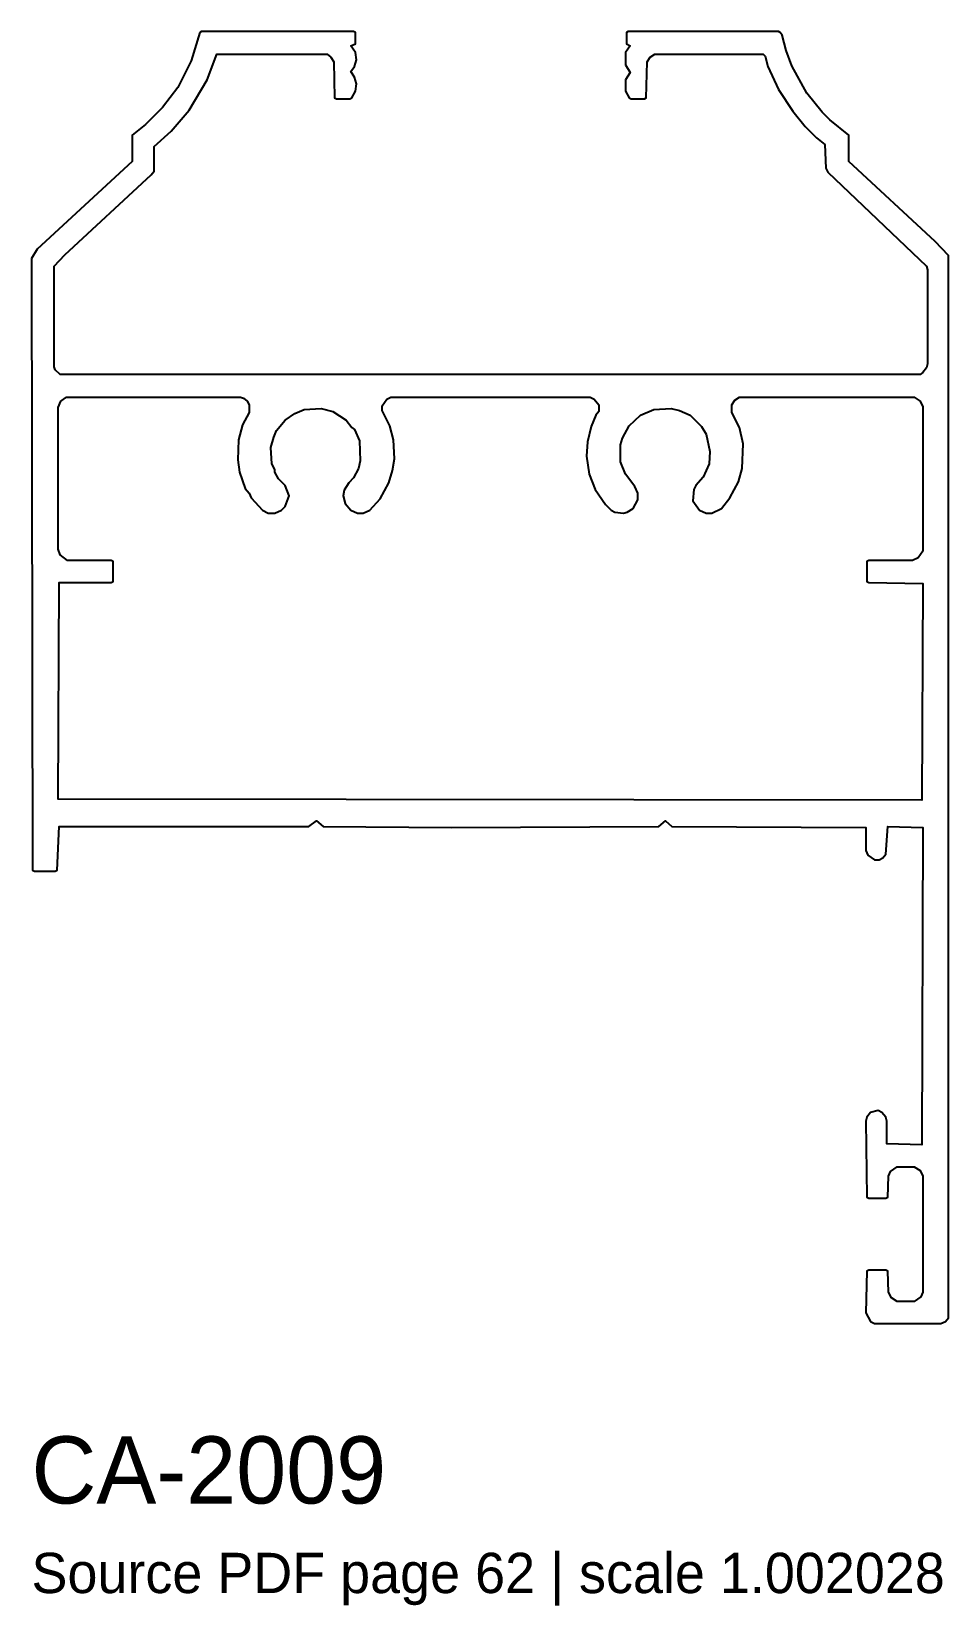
# Model space of a CAD drawing. Header units: millimetres. Extents: x 0 to 40.9, y -12.6 to 57.7.
import ezdxf

# ---------------------------------------------------------------- set-up
doc = ezdxf.new("R2010")
doc.units = ezdxf.units.MM
doc.layers.add('INFO', color=7, linetype='Continuous')
doc.layers.add('PROFILE', color=7, linetype='Continuous')

msp = doc.modelspace()

# ---------------------------------------------------------------- linework, layer by layer
at = {"layer": 'PROFILE'}
for points in [[(7.508, 57.69), (7.126, 56.418), (6.533, 55.23), (5.854, 54.339), (5.09, 53.575), (4.496, 53.109), (4.496, 51.921), (0.255, 48.019), (0, 47.594), (0.042, 20.276), (0.127, 20.234), (1.06, 20.234), (1.145, 20.276), (1.23, 22.228), (12.386, 22.228), (12.726, 22.482), (13.023, 22.228), (18.749, 22.185), (27.997, 22.228), (28.294, 22.482), (28.591, 22.228), (37.244, 22.185), (37.244, 21.167), (37.329, 20.955), (37.626, 20.743), (37.838, 20.743), (38.008, 20.828), (38.135, 20.997), (38.22, 22.228), (39.789, 22.185), (39.747, 8.017), (38.177, 8.06), (38.177, 9.078), (38.135, 9.247), (37.965, 9.459), (37.795, 9.544), (37.456, 9.459), (37.286, 9.247), (37.244, 9.078), (37.286, 5.684), (37.371, 5.642), (38.135, 5.642), (38.22, 5.684), (38.262, 6.617), (38.347, 6.829), (38.644, 7.042), (39.407, 7.042), (39.662, 6.872), (39.789, 6.617), (39.789, 1.442), (39.704, 1.23), (39.407, 1.018), (38.644, 1.018), (38.389, 1.188), (38.262, 1.442), (38.22, 2.375), (38.135, 2.418), (37.371, 2.418), (37.286, 2.375), (37.244, 0.509), (37.456, 0.127), (37.626, 0.042), (40.595, 0.042), (40.807, 0.127), (40.935, 0.297), (40.935, 47.722), (40.341, 48.358), (36.48, 51.921), (36.48, 53.109), (35.632, 53.788), (35.293, 54.127), (34.614, 54.975), (33.935, 56.205), (33.681, 56.884), (33.511, 57.563), (33.426, 57.69), (33.341, 57.733), (26.639, 57.733), (26.554, 57.69), (26.554, 57.181), (26.724, 57.096), (26.512, 56.799), (26.512, 56.248), (26.724, 55.908), (26.512, 55.569), (26.512, 55.06), (26.682, 54.763), (26.767, 54.721), (27.36, 54.721), (27.445, 54.763), (27.488, 56.375), (27.615, 56.587), (27.827, 56.714), (32.663, 56.714), (32.748, 56.63), (32.875, 56.163), (33.341, 55.145), (33.978, 54.169), (34.529, 53.491), (35.038, 52.982), (35.42, 52.685), (35.462, 51.624), (35.547, 51.454), (39.959, 47.255), (40.001, 47.085), (40.001, 42.886), (39.959, 42.716), (39.789, 42.504), (39.662, 42.419), (1.273, 42.419), (1.06, 42.631), (1.018, 42.759), (1.018, 47.255), (1.485, 47.764), (5.345, 51.327), (5.472, 51.497), (5.472, 52.6), (6.236, 53.278), (7.042, 54.212), (7.848, 55.569), (8.272, 56.714), (13.192, 56.714), (13.362, 56.587), (13.489, 56.375), (13.532, 54.763), (13.617, 54.721), (14.21, 54.721), (14.295, 54.763), (14.465, 55.06), (14.507, 55.399), (14.423, 55.696), (14.253, 55.951), (14.423, 56.163), (14.507, 56.46), (14.465, 56.799), (14.253, 57.096), (14.465, 57.181), (14.465, 57.69), (14.38, 57.733), (7.593, 57.733)], [(1.315, 41.231), (1.57, 41.401), (9.332, 41.401), (9.459, 41.359), (9.629, 41.231), (9.714, 41.062), (9.714, 40.722), (9.417, 40.171), (9.247, 39.492), (9.205, 38.601), (9.29, 38.05), (9.544, 37.329), (9.714, 37.117), (9.799, 36.905), (10.308, 36.353), (10.562, 36.226), (10.859, 36.226), (11.156, 36.353), (11.326, 36.523), (11.496, 36.99), (11.326, 37.456), (11.029, 37.753), (10.859, 38.05), (10.859, 38.177), (10.732, 38.432), (10.69, 39.153), (10.817, 39.62), (10.944, 39.916), (11.326, 40.383), (11.75, 40.68), (12.174, 40.85), (12.938, 40.892), (13.447, 40.765), (14.041, 40.383), (14.295, 40.044), (14.423, 39.959), (14.635, 39.45), (14.677, 38.559), (14.592, 38.22), (14.38, 37.795), (14.168, 37.583), (13.956, 37.244), (13.913, 36.99), (13.998, 36.65), (14.253, 36.353), (14.55, 36.226), (14.804, 36.226), (15.101, 36.353), (15.568, 36.862), (15.95, 37.583), (16.119, 38.135), (16.204, 38.644), (16.162, 39.492), (15.992, 40.129), (15.653, 40.807), (15.653, 41.019), (15.865, 41.316), (16.034, 41.401), (24.942, 41.401), (25.112, 41.316), (25.324, 41.062), (25.324, 40.765), (25.197, 40.595), (24.985, 40.086), (24.815, 39.407), (24.773, 38.771), (24.9, 37.965), (25.155, 37.286), (25.621, 36.608), (25.876, 36.353), (26.045, 36.268), (26.427, 36.226), (26.597, 36.268), (26.851, 36.438), (27.063, 36.82), (27.063, 37.117), (26.936, 37.414), (26.512, 37.965), (26.3, 38.517), (26.3, 39.28), (26.385, 39.577), (26.682, 40.129), (27.191, 40.595), (27.785, 40.85), (28.548, 40.892), (28.93, 40.807), (29.396, 40.595), (29.906, 40.086), (30.118, 39.747), (30.287, 38.983), (30.245, 38.432), (29.99, 37.838), (29.651, 37.456), (29.566, 37.286), (29.524, 36.777), (29.821, 36.353), (30.118, 36.226), (30.372, 36.226), (30.796, 36.438), (31.178, 36.905), (31.56, 37.626), (31.73, 38.22), (31.772, 39.323), (31.602, 40.044), (31.263, 40.722), (31.263, 41.062), (31.39, 41.274), (31.602, 41.401), (39.407, 41.401), (39.662, 41.231), (39.789, 40.977), (39.789, 34.529), (39.577, 34.232), (39.323, 34.105), (37.371, 34.105), (37.286, 34.063), (37.286, 33.172), (37.371, 33.129), (39.789, 33.087), (39.747, 23.415), (1.188, 23.458), (1.23, 33.129), (3.563, 33.129), (3.648, 33.172), (3.648, 34.063), (3.563, 34.105), (1.612, 34.105), (1.273, 34.36), (1.188, 34.614), (1.188, 40.935)]]:
    msp.add_lwpolyline(points, close=True, dxfattribs=at)

# ---------------------------------------------------------------- texts
at = {"layer": 'INFO'}
for s, height, p in [('CA-2009', 3, (0, -8)), ('Source PDF page 62 | scale 1.002028', 1.8, (0, -12))]:
    msp.add_text(s, height=height, dxfattribs=at).set_placement(p)

doc.saveas('drawing.dxf')
